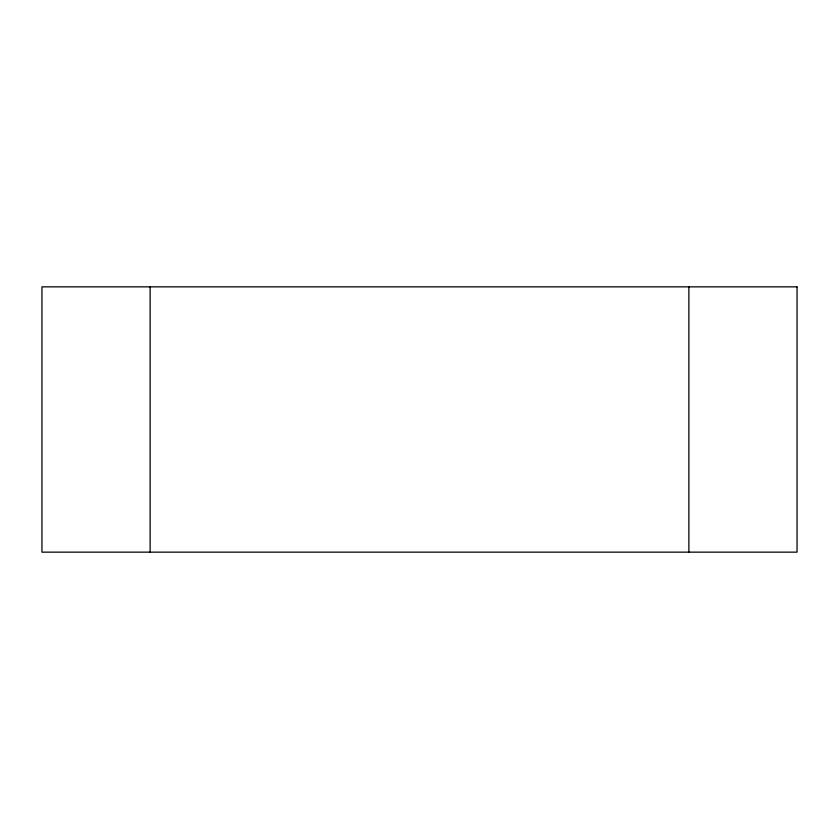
<?xml version="1.0" encoding="UTF-8"?>
<svg xmlns="http://www.w3.org/2000/svg" width="839" height="839" viewBox="0 0 839 839"><rect width="100%" height="100%" fill="white"/><g stroke="black" fill="none" stroke-linecap="round" stroke-linejoin="round"><path stroke-width="1.26" d="M688.871 286.854L688.871 552.146M150.129 286.854L150.129 552.146M797.05 286.854L41.95 286.854L41.95 552.146L797.05 552.146L797.05 286.854"/></g></svg>
